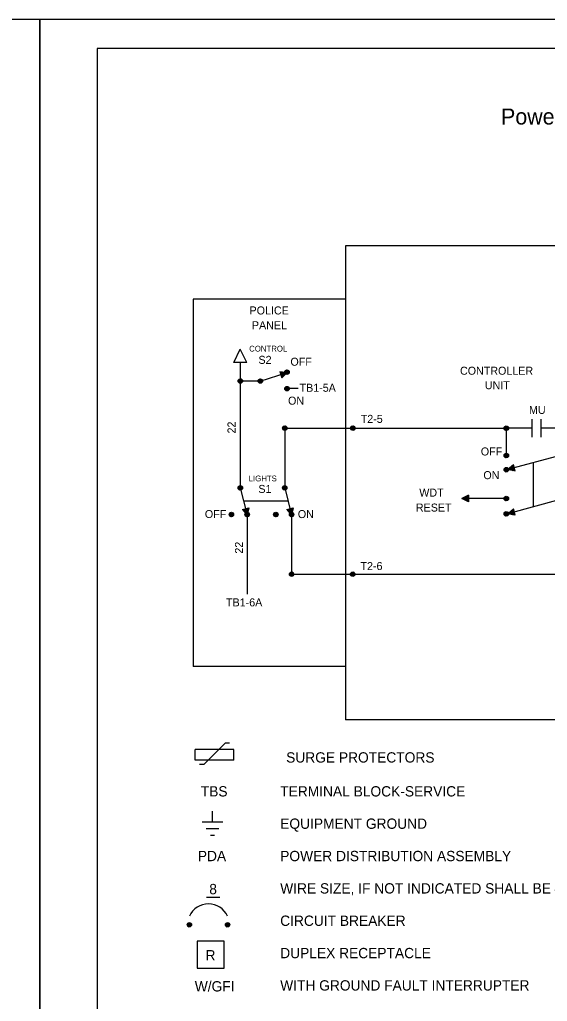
# Model space of a CAD drawing. Extents: x -13 to 8081, y -1113 to 1413.
# Drawn here: x 1069 to 1529, y 436 to 1291 of the extents above; entities that cross this region are included whole.
import ezdxf

# ---------------------------------------------------------------- set-up
doc = ezdxf.new("R2010")
doc.units = 0
for name, color, linetype in [('#plot_shape', 7, 'Continuous'), ('Level 1', 7, 'Continuous'), ('P_ODOT_PLAN_Border', 7, 'Continuous')]:
    doc.layers.add(name, color=color, linetype=linetype)

msp = doc.modelspace()

# ---------------------------------------------------------------- linework, layer by layer
at = {"layer": '#plot_shape'}
for points in [[(1086.5, -408.85), (1086.5, 1291.15), (-13.5, 1291.15), (-13.5, -408.85)], [(2186.5, -408.85), (2186.5, 1291.15), (1086.5, 1291.15), (1086.5, -408.85)]]:
    msp.add_lwpolyline(points, close=True, dxfattribs=at)
at = {"layer": 'Level 1'}
for p, q in [((1353.15, 1094.22), (1353.15, 960.03)), ((1915, 1094.22), (1353.15, 1094.22)), ((1220.28, 1047.73), (1220.28, 727.64)), ((1353.15, 1047.73), (1220.28, 1047.73)), ((1255.63, 992.48), (1261.34, 1004.14)), ((1267.04, 992.48), (1261.34, 1004.11)), ((1267.04, 992.48), (1255.63, 992.48)), ((1261.34, 992.48), (1261.34, 883.33)), ((1278.78, 976.34), (1302.17, 983.66)), ((1295.75, 984.63), (1297.45, 979.19)), ((1295.75, 984.63), (1302.14, 983.65)), ((1295.9, 984.13), (1296.93, 984.45)), ((1297.8, 984.32), (1296.02, 983.76)), ((1296.14, 983.39), (1298.65, 984.18)), ((1296.25, 983.02), (1299.52, 984.04)), ((1296.37, 982.65), (1300.41, 983.92)), ((1296.48, 982.28), (1301.27, 983.78)), ((1302.17, 983.66), (1296.6, 981.91)), ((1297.45, 979.19), (1302.16, 983.66)), ((1300.85, 985.64), (1300.29, 983.41)), ((1301.22, 985.87), (1300.52, 982.95)), ((1301.63, 985.99), (1300.81, 982.63)), ((1302.08, 986.05), (1301.16, 982.41)), ((1302.46, 985.99), (1301.54, 982.22)), ((1302.84, 985.87), (1301.95, 982.18)), ((1303.24, 985.66), (1302.41, 982.21)), ((1303.53, 985.32), (1302.92, 982.39)), ((1303.85, 984.82), (1303.42, 982.76)), ((1263.12, 977.15), (1259.42, 976.26)), ((1262.9, 977.55), (1259.45, 976.72)), ((1263.24, 976.77), (1259.47, 975.85)), ((1262.57, 977.84), (1259.63, 977.23)), ((1263.3, 976.39), (1259.65, 975.47)), ((1263.24, 975.94), (1259.88, 975.12)), ((1262.06, 978.16), (1260, 977.73)), ((1263.12, 975.53), (1260.2, 974.83)), ((1262.89, 975.16), (1260.66, 974.6)), ((1278.78, 976.34), (1261.34, 976.34)), ((1277.61, 977.88), (1277.04, 975.65)), ((1277.97, 978.11), (1277.27, 975.2)), ((1278.38, 978.23), (1277.56, 974.87)), ((1278.83, 978.29), (1277.91, 974.65)), ((1279.21, 978.23), (1278.29, 974.46)), ((1279.59, 978.11), (1278.7, 974.42)), ((1279.99, 977.9), (1279.16, 974.45)), ((1280.28, 977.56), (1279.67, 974.63)), ((1280.6, 977.06), (1280.17, 975)), ((1296.71, 981.54), (1301.5, 983.04)), ((1296.83, 981.17), (1300.88, 982.44)), ((1296.95, 980.8), (1300.23, 981.83)), ((1297.06, 980.43), (1299.6, 981.23)), ((1297.18, 980.06), (1298.97, 980.62)), ((1297.29, 979.69), (1298.32, 980.01)), ((1300.85, 971.29), (1300.29, 969.06)), ((1301.22, 971.52), (1300.52, 968.6)), ((1301.63, 971.64), (1300.81, 968.28)), ((1302.08, 971.7), (1301.16, 968.05)), ((1302.46, 971.64), (1301.54, 967.87)), ((1302.84, 971.52), (1301.95, 967.83)), ((1311.72, 969.75), (1302.03, 969.75)), ((1303.24, 971.31), (1302.41, 967.86)), ((1303.53, 970.97), (1302.92, 968.04)), ((1303.85, 970.47), (1303.42, 968.41)), ((1353.15, 960.03), (1353.15, 681.15)), ((1515.82, 927.61), (1515.82, 943.11)), ((1523.57, 927.61), (1523.57, 943.11)), ((1301.86, 936.17), (1298.17, 935.28)), ((1301.65, 936.56), (1298.2, 935.74)), ((1301.99, 935.78), (1298.21, 934.87)), ((1301.31, 936.85), (1298.38, 936.24)), ((1302.05, 935.4), (1298.4, 934.49)), ((1301.99, 934.96), (1298.63, 934.14)), ((1300.81, 937.17), (1298.75, 936.75)), ((1301.86, 934.55), (1298.95, 933.85)), ((1301.63, 934.18), (1299.41, 933.62)), ((1300.09, 935.36), (1300.09, 883.33)), ((1300.09, 935.36), (1493.25, 935.36)), ((1361.26, 936.17), (1357.56, 935.28)), ((1361.04, 936.56), (1357.59, 935.74)), ((1361.38, 935.78), (1357.61, 934.87)), ((1360.71, 936.85), (1357.78, 936.24)), ((1361.44, 935.4), (1357.79, 934.49)), ((1361.38, 934.96), (1358.02, 934.14)), ((1360.2, 937.17), (1358.14, 936.75)), ((1361.26, 934.55), (1358.34, 933.85)), ((1361.03, 934.18), (1358.8, 933.62)), ((1491.29, 935.31), (1494.94, 936.23)), ((1491.35, 935.75), (1494.71, 936.58)), ((1491.35, 934.93), (1495.13, 935.85)), ((1491.48, 936.17), (1494.39, 936.87)), ((1491.48, 934.55), (1495.17, 935.43)), ((1491.69, 934.15), (1495.14, 934.98)), ((1491.71, 936.53), (1493.94, 937.1)), ((1492.03, 933.86), (1494.96, 934.47)), ((1492.53, 933.54), (1494.59, 933.97)), ((1493.25, 935.36), (1493.25, 911.53)), ((1515.82, 935.36), (1493.25, 935.36)), ((1634.08, 935.36), (1523.57, 935.36)), ((1300.09, 908.99), (1300.09, 908.99)), ((1491.29, 911.48), (1494.94, 912.4)), ((1491.35, 911.93), (1494.71, 912.75)), ((1491.35, 911.1), (1495.13, 912.02)), ((1491.48, 912.34), (1494.39, 913.04)), ((1491.48, 910.72), (1495.17, 911.61)), ((1491.69, 910.32), (1495.14, 911.15)), ((1491.71, 912.71), (1493.94, 913.27)), ((1492.03, 910.03), (1494.96, 910.64)), ((1492.53, 909.71), (1494.59, 910.14)), ((1540.31, 911.64), (1494.54, 899.18)), ((1491.29, 899.17), (1494.94, 900.08)), ((1491.35, 899.61), (1494.71, 900.44)), ((1491.35, 898.79), (1495.13, 899.7)), ((1491.48, 900.02), (1494.39, 900.73)), ((1491.48, 898.41), (1495.17, 899.29)), ((1491.69, 898.01), (1495.14, 898.83)), ((1491.71, 900.39), (1493.94, 900.96)), ((1492.03, 897.72), (1494.96, 898.33)), ((1494.54, 899.18), (1500.17, 900.72)), ((1499.43, 903.47), (1494.55, 899.18)), ((1500.93, 897.96), (1494.57, 899.19)), ((1500.07, 901.09), (1495.23, 899.77)), ((1500.28, 900.34), (1495.44, 899.03)), ((1499.97, 901.47), (1495.88, 900.35)), ((1500.38, 899.97), (1496.29, 898.86)), ((1499.87, 901.84), (1496.55, 900.94)), ((1500.48, 899.59), (1497.18, 898.7)), ((1499.77, 902.21), (1497.2, 901.51)), ((1499.67, 902.59), (1497.86, 902.09)), ((1500.58, 899.22), (1498.04, 898.53)), ((1499.57, 902.96), (1498.53, 902.68)), ((1498.88, 898.36), (1500.69, 898.85)), ((1500.93, 897.96), (1499.43, 903.47)), ((1500.79, 898.48), (1499.75, 898.19)), ((1516.78, 905.23), (1516.8, 866.71)), ((1492.53, 897.4), (1494.59, 897.83)), ((1259.39, 883.29), (1263.04, 884.2)), ((1259.45, 883.73), (1262.81, 884.55)), ((1259.45, 882.9), (1263.22, 883.82)), ((1259.57, 884.14), (1262.49, 884.84)), ((1259.57, 882.52), (1263.27, 883.41)), ((1259.79, 882.13), (1263.24, 882.95)), ((1259.8, 884.51), (1262.03, 885.07)), ((1260.12, 881.84), (1263.05, 882.45)), ((1260.63, 881.52), (1262.69, 881.94)), ((1261.34, 883.33), (1267.36, 859.58)), ((1298.14, 883.29), (1301.79, 884.2)), ((1298.2, 883.73), (1301.56, 884.55)), ((1298.2, 882.9), (1301.97, 883.82)), ((1298.32, 884.14), (1301.24, 884.84)), ((1298.32, 882.52), (1302.02, 883.41)), ((1298.53, 882.13), (1301.99, 882.95)), ((1298.55, 884.51), (1300.78, 885.07)), ((1298.87, 881.84), (1301.8, 882.45)), ((1299.37, 881.52), (1301.44, 881.94)), ((1300.09, 883.33), (1306.11, 859.58)), ((1454.51, 874.07), (1460.35, 874.07)), ((1493.26, 874.07), (1454.51, 874.07)), ((1460.35, 871.21), (1454.52, 874.07)), ((1460.35, 876.92), (1454.53, 874.07)), ((1460.35, 874.45), (1455.33, 874.45)), ((1460.35, 873.68), (1455.33, 873.68)), ((1460.35, 874.84), (1456.11, 874.84)), ((1460.35, 873.29), (1456.11, 873.29)), ((1460.35, 872.9), (1456.91, 872.9)), ((1460.35, 875.23), (1456.92, 875.23)), ((1460.35, 872.52), (1457.68, 872.52)), ((1460.34, 875.62), (1457.71, 875.62)), ((1458.48, 876), (1460.35, 876)), ((1460.36, 876.39), (1459.27, 876.39)), ((1460.35, 876.92), (1460.35, 871.21)), ((1491.3, 874.02), (1494.95, 874.94)), ((1491.36, 874.47), (1494.72, 875.29)), ((1491.36, 873.64), (1495.13, 874.56)), ((1491.49, 874.88), (1494.4, 875.58)), ((1491.49, 873.26), (1495.18, 874.15)), ((1491.7, 872.86), (1495.15, 873.69)), ((1491.71, 875.25), (1493.94, 875.81)), ((1492.04, 872.57), (1494.97, 873.18)), ((1492.54, 872.25), (1494.6, 872.68)), ((1540.31, 873.11), (1494.54, 860.66)), ((1263.16, 864.54), (1268.7, 865.94)), ((1263.16, 864.54), (1267.35, 859.6)), ((1263.68, 864.67), (1263.94, 863.62)), ((1264.51, 862.95), (1264.05, 864.76)), ((1303.04, 871.71), (1264.29, 871.71)), ((1264.43, 864.85), (1265.08, 862.3)), ((1264.81, 864.95), (1265.65, 861.63)), ((1265.18, 865.05), (1266.22, 860.94)), ((1265.56, 865.14), (1266.79, 860.28)), ((1267.36, 859.58), (1265.93, 865.24)), ((1266.31, 865.33), (1267.54, 860.47)), ((1266.68, 865.43), (1267.73, 861.31)), ((1267.06, 865.52), (1267.9, 862.19)), ((1268.7, 865.94), (1267.36, 859.58)), ((1267.43, 865.62), (1268.09, 863.03)), ((1267.81, 865.71), (1268.27, 863.89)), ((1268.19, 865.81), (1268.45, 864.76)), ((1301.91, 864.54), (1307.45, 865.94)), ((1301.91, 864.54), (1306.1, 859.6)), ((1302.42, 864.67), (1302.69, 863.62)), ((1303.26, 862.95), (1302.8, 864.76)), ((1303.18, 864.85), (1303.82, 862.3)), ((1303.55, 864.95), (1304.39, 861.63)), ((1303.93, 865.05), (1304.97, 860.94)), ((1304.3, 865.14), (1305.54, 860.28)), ((1306.11, 859.58), (1304.68, 865.24)), ((1305.06, 865.33), (1306.29, 860.47)), ((1305.43, 865.43), (1306.47, 861.31)), ((1305.81, 865.52), (1306.65, 862.19)), ((1307.45, 865.94), (1306.11, 859.58)), ((1306.18, 865.62), (1306.84, 863.03)), ((1306.56, 865.71), (1307.02, 863.89)), ((1306.93, 865.81), (1307.2, 864.76)), ((1460.35, 872.13), (1458.47, 872.13)), ((1460.35, 871.74), (1459.27, 871.74)), ((1499.43, 864.95), (1494.55, 860.66)), ((1499.77, 863.69), (1497.2, 862.99)), ((1499.67, 864.06), (1497.86, 863.57)), ((1499.57, 864.44), (1498.53, 864.15)), ((1500.93, 859.44), (1499.43, 864.95)), ((1251.64, 860.04), (1255.29, 860.95)), ((1251.7, 860.48), (1255.06, 861.3)), ((1251.7, 859.66), (1255.47, 860.57)), ((1251.82, 860.89), (1254.74, 861.59)), ((1251.82, 859.27), (1255.52, 860.16)), ((1252.04, 858.88), (1255.49, 859.7)), ((1252.05, 861.26), (1254.28, 861.82)), ((1252.37, 858.59), (1255.3, 859.2)), ((1252.88, 858.27), (1254.94, 858.69)), ((1265.35, 860.04), (1269, 860.95)), ((1265.41, 860.48), (1268.77, 861.3)), ((1265.41, 859.66), (1269.18, 860.57)), ((1265.53, 860.89), (1268.45, 861.59)), ((1265.53, 859.27), (1269.23, 860.16)), ((1265.75, 858.88), (1269.2, 859.7)), ((1265.76, 861.26), (1267.99, 861.82)), ((1266.08, 858.59), (1269.01, 859.2)), ((1266.59, 858.27), (1268.65, 858.69)), ((1267.31, 860.08), (1267.31, 790.69)), ((1290.39, 860.04), (1294.04, 860.95)), ((1290.45, 860.48), (1293.81, 861.3)), ((1290.45, 859.66), (1294.22, 860.57)), ((1290.57, 860.89), (1293.49, 861.59)), ((1290.57, 859.27), (1294.27, 860.16)), ((1290.79, 858.88), (1294.24, 859.7)), ((1290.8, 861.26), (1293.03, 861.82)), ((1291.12, 858.59), (1294.05, 859.2)), ((1291.62, 858.27), (1293.69, 858.69)), ((1304.1, 860.04), (1307.75, 860.95)), ((1304.16, 860.48), (1307.52, 861.3)), ((1304.16, 859.66), (1307.93, 860.57)), ((1304.28, 860.89), (1307.2, 861.59)), ((1304.28, 859.27), (1307.98, 860.16)), ((1304.5, 858.88), (1307.95, 859.7)), ((1304.51, 861.26), (1306.74, 861.82)), ((1304.83, 858.59), (1307.76, 859.2)), ((1305.34, 858.27), (1307.4, 858.69)), ((1306.05, 860.08), (1306.05, 808.06)), ((1491.29, 860.62), (1494.94, 861.54)), ((1491.35, 861.07), (1494.71, 861.89)), ((1491.35, 860.24), (1495.13, 861.16)), ((1491.48, 861.48), (1494.39, 862.18)), ((1491.48, 859.86), (1495.17, 860.74)), ((1491.69, 859.46), (1495.14, 860.29)), ((1491.71, 861.84), (1493.94, 862.41)), ((1492.03, 859.17), (1494.96, 859.78)), ((1492.53, 858.85), (1494.59, 859.28)), ((1494.54, 860.66), (1500.17, 862.19)), ((1500.93, 859.44), (1494.57, 860.66)), ((1500.07, 862.57), (1495.23, 861.25)), ((1500.28, 861.82), (1495.44, 860.5)), ((1499.97, 862.94), (1495.88, 861.83)), ((1500.38, 861.45), (1496.29, 860.33)), ((1499.87, 863.32), (1496.55, 862.41)), ((1500.48, 861.07), (1497.18, 860.17)), ((1500.58, 860.7), (1498.04, 860.01)), ((1498.88, 859.83), (1500.69, 860.32)), ((1500.79, 859.95), (1499.75, 859.67)), ((1307.82, 808.87), (1304.13, 807.98)), ((1307.61, 809.26), (1304.16, 808.44)), ((1307.95, 808.49), (1304.18, 807.57)), ((1307.27, 809.55), (1304.34, 808.94)), ((1308.01, 808.1), (1304.36, 807.19)), ((1307.95, 807.66), (1304.59, 806.84)), ((1306.77, 809.87), (1304.71, 809.45)), ((1307.82, 807.25), (1304.91, 806.55)), ((1307.6, 806.88), (1305.37, 806.32)), ((1306.05, 808.06), (1551.81, 808.06)), ((1361.12, 808.87), (1357.42, 807.98)), ((1360.9, 809.26), (1357.45, 808.44)), ((1361.24, 808.49), (1357.47, 807.57)), ((1360.57, 809.55), (1357.64, 808.94)), ((1361.3, 808.1), (1357.65, 807.19)), ((1361.24, 807.66), (1357.88, 806.84)), ((1360.06, 809.87), (1358, 809.45)), ((1361.12, 807.25), (1358.2, 806.55)), ((1360.89, 806.88), (1358.66, 806.32)), ((1353.15, 727.64), (1220.28, 727.64)), ((1915, 681.15), (1353.15, 681.15)), ((1248.13, 660.89), (1229.62, 642.39)), ((1251.87, 660.89), (1248.13, 660.89)), ((1222.07, 646.04), (1222.07, 655.39)), ((1255.72, 655.39), (1222.07, 655.39)), ((1255.72, 646.04), (1255.72, 655.39)), ((1255.72, 646.04), (1222.07, 646.04)), ((1229.62, 642.39), (1225.88, 642.39)), ((1237.04, 592.44), (1237.04, 601.71)), ((1227.96, 592.44), (1246.11, 592.44)), ((1231.55, 586.75), (1242.55, 586.75)), ((1235.26, 580.86), (1238.87, 580.86)), ((1231.82, 526.86), (1243.39, 526.86)), ((1215.04, 502.71), (1218.56, 503.59)), ((1215.1, 503.13), (1218.34, 503.93)), ((1215.1, 502.34), (1218.74, 503.22)), ((1215.22, 503.53), (1218.03, 504.21)), ((1215.22, 501.97), (1218.78, 502.82)), ((1215.42, 501.59), (1218.75, 502.38)), ((1215.44, 503.88), (1217.59, 504.43)), ((1215.75, 501.31), (1218.58, 501.9)), ((1216.23, 501), (1218.22, 501.41)), ((1248.36, 502.71), (1251.88, 503.59)), ((1248.41, 503.13), (1251.66, 503.93)), ((1248.41, 502.34), (1252.05, 503.22)), ((1248.53, 503.53), (1251.35, 504.21)), ((1248.53, 501.97), (1252.1, 502.82)), ((1248.74, 501.59), (1252.07, 502.38)), ((1248.75, 503.88), (1250.9, 504.43)), ((1249.06, 501.31), (1251.89, 501.9)), ((1249.55, 501), (1251.54, 501.41)), ((1247.33, 488.49), (1223.77, 488.49)), ((1223.77, 488.49), (1223.77, 464.93)), ((1247.33, 464.93), (1247.33, 488.49)), ((1223.77, 464.93), (1247.33, 464.93))]:
    msp.add_line(p, q, dxfattribs=at)
for centre, radius in [((1302.03, 984.1), 1.94), ((1261.34, 976.34), 1.94), ((1278.78, 976.34), 1.94), ((1302.03, 969.75), 1.94), ((1300.09, 935.36), 1.94), ((1359.49, 935.36), 1.94), ((1493.25, 935.36), 1.94), ((1493.25, 911.53), 1.94), ((1493.25, 899.21), 1.94), ((1261.34, 883.33), 1.94), ((1300.09, 883.33), 1.94), ((1493.26, 874.07), 1.94), ((1253.59, 860.08), 1.94), ((1267.31, 860.08), 1.94), ((1292.34, 860.08), 1.94), ((1306.05, 860.08), 1.94), ((1493.25, 860.67), 1.94), ((1306.05, 808.06), 1.94), ((1359.34, 808.06), 1.94), ((1216.93, 502.75), 1.87), ((1250.24, 502.75), 1.87)]:
    msp.add_circle(centre, radius, dxfattribs=at)
msp.add_arc((1233.58, 502.78), 18.25, 24.09111, 155.90889, dxfattribs=at)
at = {"layer": 'P_ODOT_PLAN_Border'}
msp.add_lwpolyline([(2136.5, -333.85), (2136.5, 1266.15), (1136.5, 1266.15), (1136.5, -333.85)], close=True, dxfattribs=at)

# ---------------------------------------------------------------- texts
at = {"layer": 'Level 1'}
for s, height, p in [('Power Distribution Assembly #3', 13.9493, (1488.69, 1199.79)), ('POLICE', 6.975, (1269.41, 1034.37)), ('PANEL', 6.975, (1271.46, 1021.45)), ('CONTROL', 5.085, (1269.06, 1002.02)), ('S2', 6.975, (1277.2, 991.34)), ('OFF', 6.975, (1305.05, 989.7)), ('CONTROLLER', 6.975, (1452.91, 981.86)), ('UNIT', 6.975, (1474.55, 969.26)), ('TB1-5A', 6.975, (1313.02, 967.02)), ('ON', 6.975, (1302.98, 955.79)), ('MU', 6.975, (1513.07, 947.74)), ('T2-5', 6.975, (1366.35, 939.91)), ('OFF', 6.975, (1471.05, 911.54)), ('ON', 6.975, (1473.29, 890.91)), ('LIGHTS', 5.085, (1268.64, 888.97)), ('S1', 6.975, (1277.09, 878.9)), ('WDT', 6.975, (1417.39, 875.7)), ('OFF', 6.975, (1230.45, 857.05)), ('ON', 6.975, (1311.5, 857.01)), ('RESET', 6.975, (1414.43, 862.67)), ('T2-6', 6.975, (1366.12, 811.74)), ('TB1-6A', 6.975, (1248.9, 780.09)), ('SURGE PROTECTORS', 8.9743, (1301.31, 644.05)), ('TBS', 8.974, (1226.88, 614.51)), ('TERMINAL BLOCK-SERVICE', 8.9743, (1296.14, 614.51)), ('EQUIPMENT GROUND', 8.9743, (1296.14, 586.34)), ('PDA', 8.974, (1224.31, 558.16)), ('POWER DISTRIBUTION ASSEMBLY', 8.9743, (1296.14, 558.16)), ('WIRE SIZE, IF NOT INDICATED SHALL BE # 14 AWG', 8.9743, (1296.14, 529.99)), ('8', 8.97, (1234.3, 529.39)), ('CIRCUIT BREAKER', 8.9743, (1296.14, 501.81)), ('R', 8.97, (1231.05, 471.73)), ('DUPLEX RECEPTACLE', 8.9743, (1296.14, 473.64)), ('W/GFI', 8.974, (1221.64, 444.68)), ('WITH GROUND FAULT INTERRUPTER', 8.9743, (1296.14, 445.47))]:
    msp.add_text(s, height=height, dxfattribs=at).set_placement(p)
for p in [(1257.16, 930.72), (1263.65, 826.02)]:
    msp.add_text('22', height=6.975, rotation=90, dxfattribs=at).set_placement(p)

doc.saveas('drawing.dxf')
